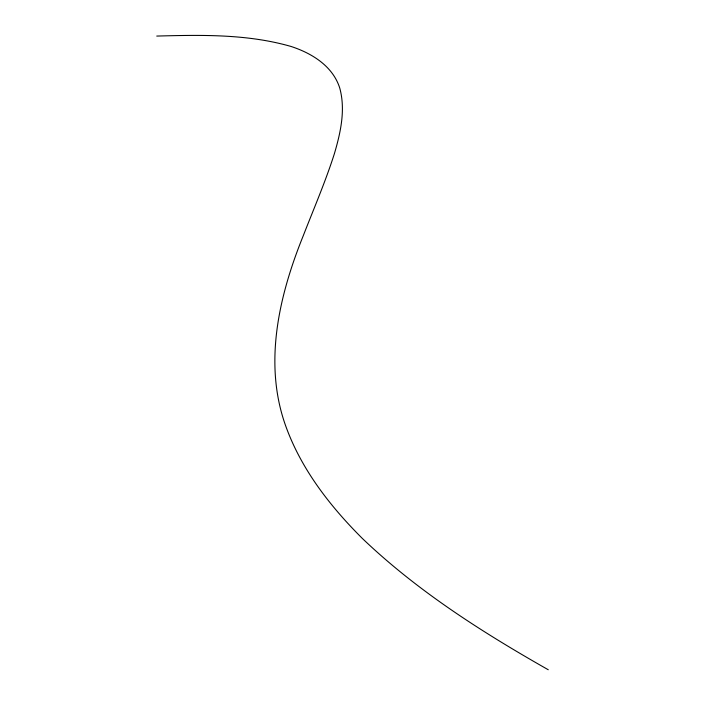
<?xml version="1.0" encoding="UTF-8"?>
<svg xmlns="http://www.w3.org/2000/svg" width="705" height="705" viewBox="0 0 705 705"><rect width="100%" height="100%" fill="white"/><g stroke="black" fill="none" stroke-linecap="round" stroke-linejoin="round"><path stroke-width="1.06" d="M156.739 36.07C201.586 34.871 247.411 33.928 290.945 46.433C311.786 53.175 332.769 66.05 339.748 88.037C345.714 109.865 340.594 132.575 334.373 153.743C325.463 181.687 313.804 208.618 303.185 235.928C279.11 295.483 263.203 363.172 285.648 425.785C301.202 469.222 330.046 506.216 362.396 538.497C417.501 591.169 482.229 632.262 548.261 669.75"/></g></svg>
